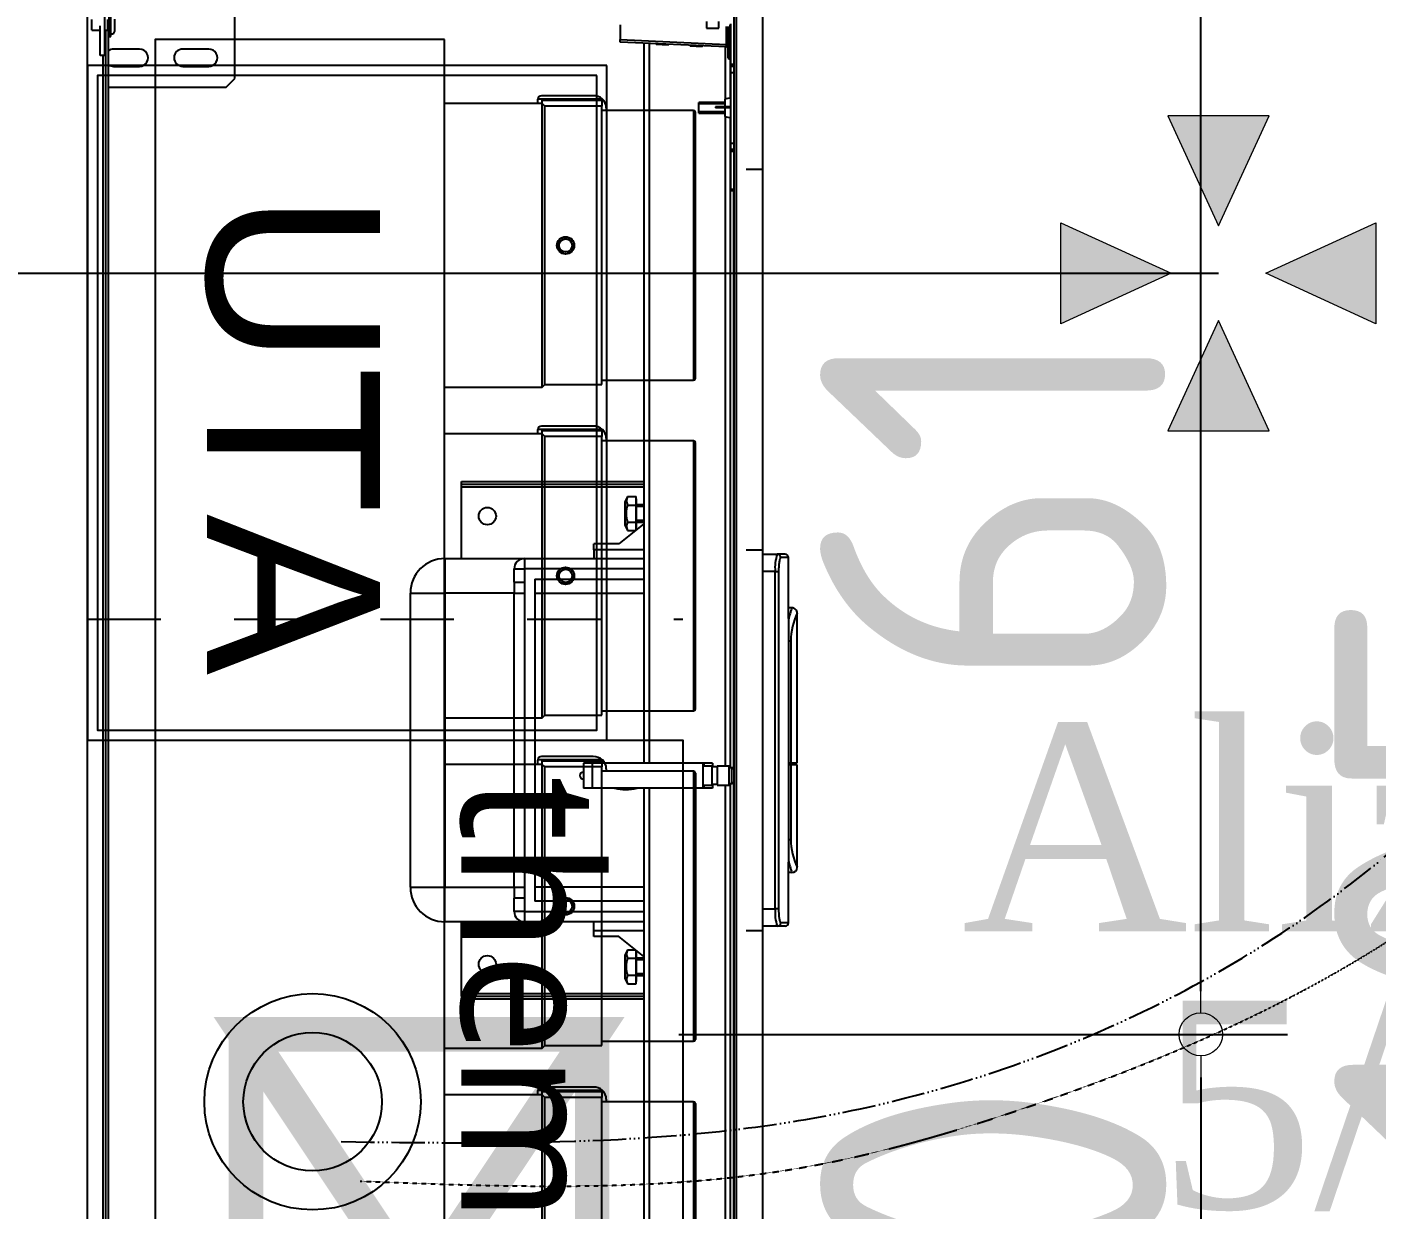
# Model space of a CAD drawing. Extents: x -2795338 to 3769695, y -3516596 to 3048438.
# Drawn here: x 501190 to 501970, y -342911 to -342228 of the extents above; entities that cross this region are included whole.
import ezdxf
from ezdxf import colors
from ezdxf.entities.mleader import LeaderData, LeaderLine
from ezdxf.math import Vec2, Vec3

# ---------------------------------------------------------------- set-up
doc = ezdxf.new("R2010")
doc.units = 0
for name, pattern in [('prlm_ef', [0.165, 0.1, -0.065]), ('prlm_gaz', [36, 24, -3, 0, -3, 0, -3, 0, -3]), ('prlm_vmc', [0.282222, 0.141111, -0.141111])]:
    doc.linetypes.add(name, pattern=pattern)
doc.layers.add('_GAZELEC-BOITE INCORPO', color=36, linetype='Continuous', lineweight=18)
doc.layers.add('_GAZELEC-RESERVATION', color=1, linetype='Continuous', lineweight=18)
for name, color, linetype in [('prlm-CHAUFF', 30, 'Continuous'), ('prlm-EAU-EF', 161, 'Continuous'), ('prlm-GAZ', 20, 'Continuous'), ('prlm-MOD', 64, 'Continuous'), ('prlm-VMC', 93, 'Continuous')]:
    doc.layers.add(name, color=color, linetype=linetype)
doc.layers.add('prlm-xpoly', color=7, linetype='Continuous', plot=False)
doc.styles.add('ISO', font='isocp2.shx')
doc.styles.add('prlm-chauff', font='trebucbi.ttf', dxfattribs={"height": 18})
doc.styles.add('prlm-vmc', font='pala.ttf', dxfattribs={"height": 14})
doc.styles.get("Standard").update_dxf_attribs({"font": 'arial.ttf'})
doc.dimstyles.new('200', dxfattribs={"dimtxt": 200, "dimasz": 25, "dimexe": 50, "dimexo": 50, "dimgap": 20, "dimtad": 1, "dimdec": 0, "dimlfac": 0.1, "dimdsep": 46, "dimtxsty": 'ISO', "dimblk1": 'DOTBLANK', "dimblk2": 'DOTBLANK', "dimsah": 1, "dimcen": 25, "dimclrd": 80, "dimclre": 80, "dimadec": 0, "dimazin": 0, "dimtfac": 1, "dimtdec": 0, "dimtmove": 0, "dimatfit": 3, "dimldrblk": 'DOTBLANK', "dimfxl": 50, "dimtolj": 1, "dimtzin": 0, "dimarcsym": 0})

# ---------------------------------------------------------------- blocks, each defined once
blk = doc.blocks.new('C 90.MTI900_Alu_390')
at = {"layer": 'prlm-MOD', "color": 1, "linetype": 'Continuous'}
for p, q in [((-4.225, 0), (4.225, 0)), ((3.96, -0.073), (3.96, -0.097)), ((4.13, -0.07), (3.963, -0.07)), ((4.105, -0.025), (4.165, -0.025)), ((4.105, -0.025), (4.105, -0.07)), ((-4.105, -0.105), (4.105, -0.105)), ((-4.1, -0.12), (4.1, -0.12)), ((-3.96, -0.09), (3.96, -0.09)), ((3.775, -0.12), (3.775, -0.8)), ((3.895, -0.15), (3.895, -0.3)), ((3.963, -0.1), (4.229, -0.1)), ((3.995, -0.3), (3.995, -0.15)), ((4.067, -0.12), (4.067, -0.125)), ((4.067, -0.125), (4.203, -0.125)), ((4.067, -0.125), (4.067, -0.135)), ((4.067, -0.135), (4.203, -0.135)), ((4.105, -0.115), (4.095, -0.125)), ((4.105, -0.1), (4.105, -0.115)), ((4.165, -0.115), (4.105, -0.115)), ((4.1025, -0.158), (4.1675, -0.158)), ((3.895, -0.55), (3.895, -0.7)), ((3.995, -0.7), (3.995, -0.55)), ((3.775, -0.8), (3.825, -0.85)), ((3.825, -0.85), (4.305, -0.85)), ((-0.85, -1.865), (0.85, -1.865)), ((-0.85, -1.865), (-0.85, -2.065)), ((0.85, -1.865), (0.85, -2.065)), ((-1.05, -2.525), (-1.05, -2.065)), ((-1.05, -2.065), (-0.85, -2.065)), ((0.85, -2.065), (-0.85, -2.065)), ((-0.85, -2.065), (-0.85, -2.465)), ((0.85, -2.465), (0.85, -2.065)), ((1.05, -2.065), (0.85, -2.065)), ((1.05, -2.065), (1.05, -2.525)), ((-1.495, -2.16), (-1.495, -3.215)), ((-1.48, -2.16), (-1.495, -2.16)), ((-1.48, -2.16), (-1.48, -3.215)), ((-1.48, -2.16), (-1.465, -2.16)), ((-1.465, -2.16), (-1.05, -2.16)), ((-1.465, -2.16), (-1.465, -3.215)), ((1.05, -2.16), (1.465, -2.16)), ((1.465, -2.16), (1.48, -2.16)), ((1.465, -2.16), (1.465, -3.215)), ((1.48, -2.16), (1.48, -3.215)), ((1.48, -2.16), (1.495, -2.16)), ((1.495, -2.16), (1.495, -3.215)), ((-0.99, -2.465), (-0.9124, -2.465)), ((-0.99, -2.525), (-0.99, -2.465)), ((-0.85, -2.465), (-0.9124, -2.465)), ((-0.9124, -2.525), (-0.9124, -2.465)), ((-0.85, -2.465), (0.85, -2.465)), ((-0.85, -2.465), (-0.85, -2.5242)), ((0.9124, -2.465), (0.85, -2.465)), ((0.85, -2.465), (0.85, -2.5242)), ((0.9124, -2.465), (0.99, -2.465)), ((0.9124, -2.465), (0.9124, -2.525)), ((0.99, -2.465), (0.99, -2.525)), ((-1.05, -3.215), (-1.05, -2.525)), ((-0.99, -2.525), (-1.05, -2.525)), ((-0.99, -2.525), (-0.99, -3.215)), ((-0.9124, -2.525), (-0.99, -2.525)), ((0.85, -2.5242), (-0.85, -2.5242)), ((0.99, -2.525), (0.9124, -2.525)), ((0.99, -3.215), (0.99, -2.525)), ((1.05, -2.525), (0.99, -2.525)), ((1.05, -2.525), (1.05, -3.215)), ((0.93, -2.585), (-0.93, -2.585)), ((-0.93, -3.215), (-0.93, -2.585)), ((-0.85, -3.215), (-0.85, -2.585)), ((0.85, -2.585), (0.85, -3.215)), ((0.93, -2.585), (0.93, -3.215)), ((-0.2775, -2.915), (-0.2775, -2.865)), ((-0.1325, -2.865), (-0.2775, -2.865)), ((-0.1325, -2.915), (-0.1325, -2.865)), ((-1.1342, -2.925), (-1.1, -2.925)), ((-1.1342, -3.0705), (-1.1342, -2.925)), ((-1.1, -2.925), (-1.1, -3.215)), ((-1.1, -2.925), (-1.05, -2.925)), ((-0.1325, -2.915), (-0.2775, -2.915)), ((-0.2775, -2.9175), (-0.2775, -2.915)), ((-0.2775, -2.9175), (-0.1325, -2.9175)), ((-0.2775, -3.5575), (-0.2775, -2.9175)), ((-0.1325, -2.9175), (-0.1325, -2.915)), ((-0.1325, -3.5575), (-0.1325, -2.9175)), ((1.1, -2.925), (1.05, -2.925)), ((1.1, -3.215), (1.1, -2.925)), ((1.1, -2.925), (1.1342, -2.925)), ((1.1342, -3.0705), (1.1342, -2.925)), ((-1.38, -3.106), (-1.4081, -3.1204)), ((-1.38, -3.106), (-1.24, -3.106)), ((-1.2504, -3.215), (-1.1342, -3.0705)), ((-1.2119, -3.1204), (-1.24, -3.106)), ((1.2504, -3.215), (1.1342, -3.0705)), ((1.24, -3.106), (1.2119, -3.1204)), ((1.24, -3.106), (1.38, -3.106)), ((1.4081, -3.1204), (1.38, -3.106)), ((4.0071, -3.6913), (4.035, -3.077)), ((4.05, -3.077), (4.0221, -3.692)), ((4.035, -3.077), (4.05, -3.077)), ((4.1351, -3.077), (4.05, -3.077)), ((-1.4081, -3.1204), (-1.4081, -3.17)), ((-1.4081, -3.17), (-1.3836, -3.17)), ((-1.395, -3.17), (-1.395, -3.172)), ((-1.395, -3.172), (-1.225, -3.172)), ((-1.3836, -3.17), (-1.3591, -3.17)), ((-1.36, -3.172), (-1.36, -3.215)), ((-1.3591, -3.1204), (-1.3591, -3.17)), ((-1.3591, -3.17), (-1.31, -3.17)), ((-1.3508, -3.215), (-1.3508, -3.172)), ((-1.31, -3.17), (-1.2609, -3.17)), ((-1.2692, -3.215), (-1.2692, -3.172)), ((-1.2609, -3.1204), (-1.2609, -3.17)), ((-1.2609, -3.17), (-1.2364, -3.17)), ((-1.26, -3.215), (-1.26, -3.172)), ((-1.2364, -3.17), (-1.2142, -3.17)), ((-1.225, -3.172), (-1.225, -3.17)), ((-1.2119, -3.1204), (-1.2119, -3.1671)), ((1.2119, -3.1204), (1.2119, -3.1671)), ((1.2142, -3.17), (1.2364, -3.17)), ((1.225, -3.17), (1.225, -3.172)), ((1.225, -3.172), (1.395, -3.172)), ((1.2364, -3.17), (1.2609, -3.17)), ((1.26, -3.172), (1.26, -3.215)), ((1.2609, -3.1204), (1.2609, -3.17)), ((1.2609, -3.17), (1.31, -3.17)), ((1.2692, -3.215), (1.2692, -3.172)), ((1.31, -3.17), (1.3591, -3.17)), ((1.3508, -3.215), (1.3508, -3.172)), ((1.3591, -3.1204), (1.3591, -3.17)), ((1.3591, -3.17), (1.3836, -3.17)), ((1.36, -3.215), (1.36, -3.172)), ((1.3836, -3.17), (1.4081, -3.17)), ((1.395, -3.172), (1.395, -3.17)), ((1.4081, -3.1204), (1.4081, -3.17)), ((-0.2775, -3.215), (-4.0287, -3.215)), ((-0.2775, -3.245), (-4.0274, -3.245)), ((4.0287, -3.215), (-0.1325, -3.215)), ((4.0274, -3.245), (-0.1325, -3.245)), ((4.0173, -3.3556), (4.0205, -3.2854)), ((4.0255, -3.2857), (4.0205, -3.2854)), ((4.0173, -3.3556), (4.0223, -3.3558)), ((4.0084, -3.5518), (4.0116, -3.4816)), ((4.0166, -3.4819), (4.0116, -3.4816)), ((-0.2775, -3.5575), (-0.1325, -3.5575)), ((-0.2775, -3.56), (-0.2775, -3.5575)), ((-0.2775, -3.61), (-0.2775, -3.56)), ((-0.26, -3.56), (-0.2775, -3.56)), ((-0.26, -3.5575), (-0.26, -3.6075)), ((-0.15, -3.6075), (-0.15, -3.5575)), ((-0.1325, -3.56), (-0.15, -3.56)), ((-0.1325, -3.56), (-0.1325, -3.5575)), ((-0.1325, -3.61), (-0.1325, -3.56)), ((3.625, -3.532), (3.685, -3.532)), ((3.625, -3.532), (3.625, -3.682)), ((3.6311, -3.682), (3.6311, -3.532)), ((3.6789, -3.682), (3.6789, -3.532)), ((3.685, -3.682), (3.685, -3.532)), ((4.0084, -3.5518), (4.0134, -3.552)), ((4.115, -3.577), (4.115, -3.647)), ((4.155, -3.577), (4.115, -3.577)), ((-0.255, -3.61), (-0.2775, -3.61)), ((-0.15, -3.6075), (-0.26, -3.6075)), ((-0.15, -3.6375), (-0.26, -3.6375)), ((-0.26, -3.6375), (-0.26, -3.7075)), ((-0.255, -3.6075), (-0.255, -3.6375)), ((-0.155, -3.6375), (-0.155, -3.6075)), ((-0.1325, -3.61), (-0.155, -3.61)), ((-0.15, -3.7075), (-0.15, -3.6375)), ((3.655, -3.6411), (3.655, -3.6275)), ((3.66, -3.6275), (3.655, -3.6275)), ((3.655, -3.717), (3.655, -3.6411)), ((3.66, -3.6411), (3.655, -3.6411)), ((3.66, -3.6411), (3.66, -3.6275)), ((3.66, -3.717), (3.66, -3.6411)), ((4.115, -3.647), (4.155, -3.647)), ((-4.375, -3.737), (4.375, -3.737)), ((-0.26, -3.685), (-3.6034, -3.685)), ((-3.5974, -3.715), (-0.25, -3.715)), ((-3.175, -3.735), (-0.2433, -3.735)), ((-0.26, -3.7075), (-0.15, -3.7075)), ((-0.25, -3.7075), (-0.25, -3.7225)), ((-0.25, -3.7225), (-0.16, -3.7225)), ((-0.1667, -3.735), (3.175, -3.735)), ((-0.16, -3.7225), (-0.16, -3.7075)), ((-0.16, -3.715), (3.5984, -3.715)), ((3.6044, -3.685), (-0.15, -3.685)), ((3.175, -3.717), (3.185, -3.717)), ((3.175, -3.737), (3.175, -3.717)), ((3.185, -3.717), (3.4033, -3.717)), ((3.185, -3.717), (3.185, -3.737)), ((3.4033, -3.737), (3.4033, -3.717)), ((3.4033, -3.717), (3.4168, -3.717)), ((3.4168, -3.717), (3.45, -3.717)), ((3.4168, -3.717), (3.4168, -3.737)), ((3.45, -3.717), (3.86, -3.717)), ((3.45, -3.717), (3.45, -3.737)), ((3.605, -3.682), (3.598, -3.717)), ((3.655, -3.682), (3.605, -3.682)), ((3.705, -3.682), (3.66, -3.682)), ((3.712, -3.717), (3.705, -3.682)), ((4.0074, -3.685), (3.7056, -3.685)), ((3.7116, -3.715), (3.935, -3.715)), ((3.86, -3.717), (3.8932, -3.717)), ((3.86, -3.717), (3.86, -3.737)), ((3.8932, -3.717), (3.9067, -3.717)), ((3.8932, -3.737), (3.8932, -3.717)), ((3.9067, -3.717), (4.14, -3.717)), ((3.9067, -3.717), (3.9067, -3.737)), ((3.935, -3.717), (3.935, -3.712)), ((3.965, -3.712), (3.935, -3.712)), ((3.945, -3.702), (3.965, -3.702)), ((3.965, -3.702), (4.105, -3.702)), ((3.965, -3.712), (3.965, -3.702)), ((3.965, -3.712), (3.965, -3.717)), ((4.105, -3.712), (3.965, -3.712)), ((4.007, -3.6925), (4.0071, -3.6913)), ((4.0071, -3.6913), (4.0221, -3.692)), ((4.0221, -3.692), (4.022, -3.6925)), ((4.0221, -3.692), (4.125, -3.692)), ((4.105, -3.702), (4.125, -3.702)), ((4.105, -3.712), (4.105, -3.702)), ((4.105, -3.717), (4.105, -3.712)), ((4.135, -3.712), (4.105, -3.712)), ((4.375, -3.747), (-4.375, -3.747)), ((-4.375, -3.902), (4.375, -3.902)), ((-1.075, -3.9853), (-1.075, -3.902)), ((-0.975, -3.902), (-0.975, -3.973)), ((-0.975, -3.973), (0.975, -3.973)), ((-0.975, -3.9928), (-0.975, -3.973)), ((0.975, -3.973), (0.975, -3.902)), ((0.975, -3.973), (0.975, -3.9928)), ((1.075, -3.902), (1.075, -3.9853)), ((-1.075, -4.03), (-1.075, -3.9853)), ((-1.055, -4.05), (-1.055, -4.0051)), ((-1.055, -4.05), (-0.706, -4.05)), ((0.975, -3.9928), (-0.975, -3.9928)), ((-0.765, -4.07), (-0.765, -4.05)), ((0.576, -4.0497), (-0.576, -4.0497)), ((-0.574, -4.0497), (-0.574, -4.0634)), ((-0.1416, -4.0634), (-0.1416, -4.0497)), ((-0.1307, -4.0497), (-0.1307, -4.0634)), ((0.574, -4.0497), (0.574, -4.0634)), ((0.7037, -4.05), (1.055, -4.05)), ((0.765, -4.07), (0.765, -4.05)), ((1.055, -4.05), (1.055, -4.0051)), ((1.075, -4.03), (1.075, -3.9853)), ((-0.735, -4.1), (-0.735, -4.1)), ((-0.735, -4.1), (-0.1416, -4.1)), ((-0.1416, -4.0634), (-0.574, -4.0634)), ((-0.1416, -4.1), (-0.1416, -4.0634)), ((0.574, -4.0634), (-0.1307, -4.0634)), ((-0.1307, -4.0634), (-0.1307, -4.1)), ((-0.1307, -4.1), (0.735, -4.1)), ((0.735, -4.1), (0.735, -4.1))]:
    blk.add_line(p, q, dxfattribs=at)
at = {"layer": 'prlm-MOD', "color": 1, "ltscale": 50}
for points in [[(-1.1, -3.8058), (-1.1, -3.902)], [(1.1, -3.8058), (1.1, -3.902)], [(3.3, -3.8058), (3.3, -3.902)]]:
    blk.add_lwpolyline(points, dxfattribs=at)
at = {"layer": 'prlm-MOD', "color": 1, "linetype": 'Continuous'}
for centre in [(-1.295, -2.31), (1.295, -2.31)]:
    blk.add_circle(centre, 0.05, dxfattribs=at)
for centre, radius, start, end in [((3.963, -0.073), 0.003, 90, 180), ((3.945, -0.15), 0.05, 143.1301, 180), ((3.963, -0.097), 0.003, 180, 270), ((3.945, -0.15), 0.05, 0, 36.8699), ((4.1025, -0.138), 0.02, 171.37307, 270), ((4.1025, -0.133), 0.02, 185.73917, 187.18076), ((3.945, -0.3), 0.05, 180, 0), ((3.945, -0.55), 0.05, 0, 180), ((3.945, -0.7), 0.05, 180, 0), ((-0.85, -2.065), 0.2, 90, 180), ((0.85, -2.065), 0.2, 0, 90), ((-0.99, -2.525), 0.06, 90, 180), ((0.99, -2.525), 0.06, 0, 90), ((-0.205, -2.865), 0.02, 0, 180), ((-1.3836, -3.1624), 0.0487, 59.74223, 120.25777), ((-1.2364, -3.1624), 0.0487, 59.74223, 120.25777), ((0, -3.11), 0.285, 166.82645, 193.17355), ((1.2364, -3.1624), 0.0487, 59.74223, 120.25777), ((1.3836, -3.1624), 0.0487, 59.74223, 120.25777), ((-0.235, -3.7225), 0.015, 180, 255.16489), ((-0.175, -3.7225), 0.015, 284.83511, 0), ((3.945, -3.712), 0.01, 90, 180), ((3.997, -3.692), 0.01, 270, 357.39744), ((-0.9965, -4.212), 0.2399, 84.86995, 109.10907), ((0.9987, -4.1937), 0.2219, 69.89148, 96.1295), ((-1.055, -4.03), 0.02, 180, 270), ((-0.5689, -4.6164), 0.5805, 102.58374, 109.74123), ((0.5693, -4.6145), 0.5786, 70.22595, 77.40425), ((1.055, -4.03), 0.02, 270, 0), ((-0.735, -4.07), 0.03, 180, 270), ((-0.5689, -4.4578), 0.3944, 90.7355, 114.8981), ((0.5685, -4.4598), 0.3964, 65.16337, 89.20304), ((0.735, -4.07), 0.03, 270, 0)]:
    blk.add_arc(centre, radius, start, end, dxfattribs=at)
for centre, major_axis, ratio, start_param, end_param in [((3.997, -3.692), (-0.025, 0), 0.4, 1.570796, 3.096169), ((4.022, -3.6931), (-0.015, 0.0007), 0.045361, -1.568734, 0), ((-1.055, -3.9853), (0.02, 0), 0.989815, 3.141593, 4.712389), ((1.055, -3.9853), (-0.02, 0), 0.989815, 1.570796, 3.141593)]:
    blk.add_ellipse(centre, major_axis=major_axis, ratio=ratio, start_param=start_param, end_param=end_param, dxfattribs=at)
for points, knots in [([(-0.85, -2.5242), (-0.8604, -2.5242), (-0.8708, -2.5243), (-0.8916, -2.5247), (-0.902, -2.525), (-0.9124, -2.525)], [0, 0, 0, 0, 0.5, 0.5, 1, 1, 1, 1]), ([(0.9124, -2.525), (0.902, -2.525), (0.8916, -2.5247), (0.8708, -2.5243), (0.8604, -2.5242), (0.85, -2.5242)], [0, 0, 0, 0, 0.5, 0.5, 1, 1, 1, 1]), ([(-1.3591, -3.1204), (-1.3511, -3.1183), (-1.343, -3.1166), (-1.3306, -3.1149), (-1.3265, -3.1144), (-1.3182, -3.1138), (-1.3141, -3.1137), (-1.3017, -3.1137), (-1.2935, -3.1143), (-1.2772, -3.1166), (-1.269, -3.1183), (-1.2609, -3.1204)], [0, 0, 0, 0, 0.25, 0.25, 0.375, 0.375, 0.5, 0.5, 0.75, 0.75, 1, 1, 1, 1]), ([(1.2609, -3.1204), (1.269, -3.1183), (1.2772, -3.1166), (1.2935, -3.1143), (1.3017, -3.1137), (1.3141, -3.1137), (1.3182, -3.1138), (1.3265, -3.1144), (1.3306, -3.1149), (1.343, -3.1166), (1.3511, -3.1183), (1.3591, -3.1204)], [0, 0, 0, 0, 0.25, 0.25, 0.5, 0.5, 0.625, 0.625, 0.75, 0.75, 1, 1, 1, 1]), ([(-0.975, -3.9928), (-0.9803, -3.9928), (-0.9856, -3.9929), (-0.996, -3.9932), (-1.0011, -3.9934), (-1.0083, -3.9939), (-1.0107, -3.9941), (-1.0153, -3.9945), (-1.0176, -3.9947), (-1.0241, -3.9955), (-1.0281, -3.996), (-1.0355, -3.9972), (-1.0388, -3.9978), (-1.0446, -3.9991), (-1.047, -3.9998), (-1.05, -4.0009), (-1.0509, -4.0013), (-1.0524, -4.0021), (-1.053, -4.0024), (-1.0545, -4.0036), (-1.055, -4.0043), (-1.055, -4.0051)], [0, 0, 0, 0, 0.125, 0.125, 0.25, 0.25, 0.3125, 0.3125, 0.375, 0.375, 0.5, 0.5, 0.625, 0.625, 0.75, 0.75, 0.8125, 0.8125, 0.875, 0.875, 1, 1, 1, 1]), ([(-0.576, -4.0497), (-0.5891, -4.0497), (-0.6021, -4.0497), (-0.6211, -4.0498), (-0.6274, -4.0498), (-0.6399, -4.0498), (-0.6461, -4.0498), (-0.6642, -4.0499), (-0.6756, -4.0499), (-0.6918, -4.05), (-0.6971, -4.05), (-0.7038, -4.05), (-0.7053, -4.05), (-0.7068, -4.05)], [0, 0, 0, 0, 0.125, 0.125, 0.1875, 0.1875, 0.25, 0.25, 0.375, 0.375, 0.4375, 0.4375, 0.4568651, 0.4568651, 0.4568651, 0.4568651]), ([(0.7055, -4.05), (0.6995, -4.05), (0.6933, -4.05), (0.6813, -4.05), (0.6756, -4.0499), (0.6642, -4.0499), (0.6524, -4.0499), (0.6402, -4.0498), (0.6278, -4.0498), (0.6214, -4.0498), (0.6021, -4.0497), (0.5891, -4.0497), (0.576, -4.0497)], [0.5494968, 0.5494968, 0.5494968, 0.5494968, 0.625, 0.625, 0.6875, 0.6875, 0.75, 0.8125, 0.8125, 0.875, 0.875, 1, 1, 1, 1]), ([(1.055, -4.0051), (1.055, -4.0043), (1.0545, -4.0036), (1.053, -4.0024), (1.0523, -4.002), (1.0508, -4.0013), (1.0491, -4.0006), (1.0469, -3.9998), (1.0444, -3.9991), (1.0431, -3.9988), (1.0387, -3.9978), (1.0354, -3.9971), (1.0299, -3.9963), (1.028, -3.996), (1.0239, -3.9955), (1.0218, -3.9952), (1.0153, -3.9945), (1.0107, -3.9941), (1.0034, -3.9936), (1.0009, -3.9935), (0.9958, -3.9932), (0.9933, -3.9931), (0.9856, -3.9929), (0.9803, -3.9928), (0.975, -3.9928)], [0, 0, 0, 0, 0.125, 0.125, 0.1875, 0.1875, 0.25, 0.3125, 0.3125, 0.375, 0.375, 0.5, 0.5, 0.5625, 0.5625, 0.625, 0.625, 0.75, 0.75, 0.8125, 0.8125, 0.875, 0.875, 1, 1, 1, 1])]:
    blk.add_open_spline(points, degree=3, knots=knots, dxfattribs=at)
blk = doc.blocks.new('xi.thema+')
at = {"layer": 'prlm-CHAUFF', "color": 7, "linetype": 'prlm_vmc', "ltscale": 30}
for points in [[(-27.9, 0), (-27.9, 34.4)], [(27.9, 0), (27.9, 34.4)]]:
    blk.add_lwpolyline(points, dxfattribs=at)
at = {"layer": 'prlm-CHAUFF', "color": 0}
blk.add_lwpolyline([(-20.9, 0), (-20.9, 34.4), (20.9, 34.4), (20.9, 0)], close=True, dxfattribs=at)
for radius in [6.25, 4]:
    blk.add_circle((0, 13), radius, dxfattribs=at)
at = {"layer": 'prlm-CHAUFF', "color": 0, "insert": (0, 25.539), "char_height": 8, "width": 7.19706, "attachment_point": 5, "style": 'prlm-chauff'}
blk.add_mtext('thema+', dxfattribs=at)
blk = doc.blocks.new('xi.bep')
at = {"layer": 'prlm-VMC', "linetype": 'ByBlock', "lineweight": 5}
h = blk.add_hatch(color=0, dxfattribs=at)
h.paths.add_polyline_path([(0, 2.736), (2.921, 9.103), (-2.921, 9.103)])
h.paths.add_polyline_path([(9.103, -2.921), (9.103, 2.921), (2.736, 0)])
h.paths.add_polyline_path([(2.921, -9.103), (0, -2.736), (-2.921, -9.103)])
h.paths.add_polyline_path([(-9.103, -2.921), (-2.736, 0), (-9.103, 2.921)])
at = {"layer": 'prlm-VMC', "color": 0, "linetype": 'ByBlock', "lineweight": 5, "flags": 128}
for points in [[(2.921, 9.103), (-2.921, 9.103), (0, 2.736)], [(-9.103, -2.921), (-9.103, 2.921), (-2.736, 0)], [(9.103, 2.921), (9.103, -2.921), (2.736, 0)], [(-2.921, -9.103), (2.921, -9.103), (0, -2.736)]]:
    blk.add_lwpolyline(points, close=True, dxfattribs=at)
blk = doc.blocks.new('xi.uta-yzen-g')
at = {"layer": 'prlm-CHAUFF', "ltscale": 50}
for p, q in [((-20.9, 35.12), (-36.3, 35.12)), ((-1.8, 35.12), (-17.2, 35.12)), ((1.9, 35.12), (17.3, 35.12)), ((21, 35.12), (36.4, 35.12)), ((-36.4, 35.02), (-20.8, 35.02)), ((-36.4, 35.02), (-36.4, 29.72)), ((-20.8, 29.72), (-20.8, 35.02)), ((-17.3, 35.02), (-1.7, 35.02)), ((-17.3, 35.02), (-17.3, 29.72)), ((-1.7, 29.72), (-1.7, 35.02)), ((1.8, 35.02), (17.4, 35.02)), ((1.8, 35.02), (1.8, 29.72)), ((17.4, 29.72), (17.4, 35.02)), ((20.9, 35.02), (36.5, 35.02)), ((20.9, 35.02), (20.9, 29.72)), ((-37.056, 29.72), (-36.65, 29.72)), ((-37.056, 29.72), (-37.056, 26.02)), ((-37, 29.72), (-37, 26.27)), ((-36.98, 29.72), (-36.98, 26.27)), ((-20.55, 29.72), (-36.65, 29.72)), ((-36.65, 29.72), (-36.65, 26.42)), ((-36.55, 29.97), (-36.4, 29.97)), ((-20.55, 26.42), (-20.55, 29.72)), ((-17.956, 29.72), (-17.55, 29.72)), ((-17.956, 29.72), (-17.956, 26.02)), ((-17.9, 29.72), (-17.9, 26.27)), ((-17.88, 29.72), (-17.88, 26.27)), ((-1.45, 29.72), (-17.55, 29.72)), ((-17.55, 29.72), (-17.55, 26.42)), ((-17.45, 29.97), (-17.3, 29.97)), ((-1.45, 26.42), (-1.45, 29.72)), ((1.144, 29.72), (1.55, 29.72)), ((1.144, 29.72), (1.144, 26.02)), ((1.2, 29.72), (1.2, 26.27)), ((1.22, 29.72), (1.22, 26.27)), ((17.65, 29.72), (1.55, 29.72)), ((1.55, 29.72), (1.55, 26.42)), ((1.65, 29.97), (1.8, 29.97)), ((17.65, 26.42), (17.65, 29.72)), ((20.244, 29.72), (20.65, 29.72)), ((20.244, 29.72), (20.244, 26.02)), ((20.3, 29.72), (20.3, 26.27)), ((20.32, 29.72), (20.32, 26.27)), ((36.75, 29.72), (20.65, 29.72)), ((20.65, 29.72), (20.65, 26.42)), ((20.75, 29.97), (20.9, 29.97)), ((-37.25, 29.216), (-37.25, 26.22)), ((-18.15, 29.216), (-18.15, 26.22)), ((0.95, 29.216), (0.95, 26.22)), ((20.05, 29.216), (20.05, 26.22)), ((-37, 28.42), (-36.98, 28.42)), ((-17.9, 28.42), (-17.88, 28.42)), ((1.2, 28.42), (1.22, 28.42)), ((20.3, 28.42), (20.32, 28.42)), ((-36.98, 28.07), (-37, 28.07)), ((-37, 27.693), (-36.98, 27.693)), ((-36.98, 27.343), (-37, 27.343)), ((-17.88, 28.07), (-17.9, 28.07)), ((-17.9, 27.693), (-17.88, 27.693)), ((-17.88, 27.343), (-17.9, 27.343)), ((1.22, 28.07), (1.2, 28.07)), ((1.2, 27.693), (1.22, 27.693)), ((1.22, 27.343), (1.2, 27.343)), ((20.32, 28.07), (20.3, 28.07)), ((20.3, 27.693), (20.32, 27.693)), ((20.32, 27.343), (20.3, 27.343)), ((-37, 27.293), (-36.98, 27.293)), ((-36.98, 27.193), (-37, 27.193)), ((-17.9, 27.293), (-17.88, 27.293)), ((-17.88, 27.193), (-17.9, 27.193)), ((1.2, 27.293), (1.22, 27.293)), ((1.22, 27.193), (1.2, 27.193)), ((20.3, 27.293), (20.32, 27.293)), ((20.32, 27.193), (20.3, 27.193)), ((-36.8, 26.02), (-37.05, 26.02)), ((-36.98, 26.27), (-37, 26.27)), ((-36.8, 26.27), (-36.98, 26.27)), ((-36.65, 26.42), (-36.8, 26.27)), ((-20.4, 26.27), (-36.8, 26.27)), ((-36.8, 26.27), (-36.8, 20.62)), ((-20.55, 26.42), (-36.65, 26.42)), ((-20.4, 26.27), (-20.55, 26.42)), ((-20.4, 20.62), (-20.4, 26.27)), ((-17.7, 26.02), (-17.95, 26.02)), ((-17.88, 26.27), (-17.9, 26.27)), ((-17.7, 26.27), (-17.88, 26.27)), ((-17.55, 26.42), (-17.7, 26.27)), ((-1.3, 26.27), (-17.7, 26.27)), ((-17.7, 26.27), (-17.7, 20.62)), ((-1.45, 26.42), (-17.55, 26.42)), ((-1.3, 26.27), (-1.45, 26.42)), ((-1.3, 20.62), (-1.3, 26.27)), ((1.4, 26.02), (1.15, 26.02)), ((1.22, 26.27), (1.2, 26.27)), ((1.4, 26.27), (1.22, 26.27)), ((1.55, 26.42), (1.4, 26.27)), ((17.8, 26.27), (1.4, 26.27)), ((1.4, 26.27), (1.4, 20.62)), ((17.65, 26.42), (1.55, 26.42)), ((17.8, 26.27), (17.65, 26.42)), ((17.8, 20.62), (17.8, 26.27)), ((20.5, 26.02), (20.25, 26.02)), ((20.32, 26.27), (20.3, 26.27)), ((20.5, 26.27), (20.32, 26.27)), ((20.65, 26.42), (20.5, 26.27)), ((36.9, 26.27), (20.5, 26.27)), ((20.5, 26.27), (20.5, 20.62)), ((36.75, 26.42), (20.65, 26.42))]:
    blk.add_line(p, q, dxfattribs=at)
for points in [[(-39, 30), (-39, 0), (0, 0), (0, 30)], [(-38.429, 29.429), (-38.429, 0.571), (-0.571, 0.571), (-0.571, 29.429)], [(-40.5, 20.62), (-40.5, 3.9), (40.5, 3.9), (40.5, 20.62)]]:
    blk.add_lwpolyline(points, close=True, dxfattribs=at)
for centre, radius in [((-28.6, 27.62), 0.5), ((-28.6, 27.62), 0.48), ((-9.5, 27.62), 0.5), ((-9.5, 27.62), 0.48), ((9.6, 27.62), 0.5), ((9.6, 27.62), 0.48), ((-28.6, 27.62), 0.38), ((-9.5, 27.62), 0.38), ((9.6, 27.62), 0.38)]:
    blk.add_circle(centre, radius, dxfattribs=at)
for centre, radius, start, end in [((-36.3, 35.02), 0.1, 90, 180), ((-20.9, 35.02), 0.1, 0, 90), ((-17.2, 35.02), 0.1, 90, 180), ((-1.8, 35.02), 0.1, 0, 90), ((1.9, 35.02), 0.1, 90, 180), ((17.3, 35.02), 0.1, 0, 90), ((21, 35.02), 0.1, 90, 180), ((-36.475, 29.24), 0.776, 138.52479, 181.76751), ((-36.55, 29.27), 0.7, 90, 136.27309), ((-17.375, 29.24), 0.776, 138.52479, 181.76751), ((-17.45, 29.27), 0.7, 90, 136.27309), ((1.725, 29.24), 0.776, 138.52479, 181.76751), ((1.65, 29.27), 0.7, 90, 136.27309), ((20.825, 29.24), 0.776, 138.52479, 181.76751), ((20.75, 29.27), 0.7, 90, 136.27309), ((-37.05, 26.22), 0.2, 180, 268.32391), ((-37.05, 26.22), 0.2, 268.32391, 270), ((-17.95, 26.22), 0.2, 180, 268.32391), ((-17.95, 26.22), 0.2, 268.32391, 270), ((1.15, 26.22), 0.2, 180, 268.32391), ((1.15, 26.22), 0.2, 268.32391, 270), ((20.25, 26.22), 0.2, 180, 268.32391), ((20.25, 26.22), 0.2, 268.32391, 270)]:
    blk.add_arc(centre, radius, start, end, dxfattribs=at)
for centre, major_axis, ratio, start_param, end_param in [((-36.55, 28.959), (-0.45, 0), 0.974723, 5.983927, 6.283185), ((-17.45, 28.959), (-0.45, 0), 0.974723, 5.983927, 6.283185), ((1.65, 28.959), (-0.45, 0), 0.974723, 5.983927, 6.283185), ((20.75, 28.959), (-0.45, 0), 0.974723, 5.983927, 6.283185), ((-36.55, 28.603), (-0.45, 0), 0.974723, 5.983927, 6.283185), ((-35.75, 28.603), (-1.25, 0), 0.146694, 0, 0.179125), ((-17.45, 28.603), (-0.45, 0), 0.974723, 5.983927, 6.283185), ((-16.65, 28.603), (-1.25, 0), 0.146694, 0, 0.179125), ((1.65, 28.603), (-0.45, 0), 0.974723, 5.983927, 6.283185), ((2.45, 28.603), (-1.25, 0), 0.146694, 0, 0.179125), ((20.75, 28.603), (-0.45, 0), 0.974723, 5.983927, 6.283185), ((21.55, 28.603), (-1.25, 0), 0.146694, 0, 0.179125)]:
    blk.add_ellipse(centre, major_axis=major_axis, ratio=ratio, start_param=start_param, end_param=end_param, dxfattribs=at)
for points in [[(-36.982, 29.391), (-36.986, 29.379), (-36.989, 29.366), (-36.997, 29.324), (-37, 29.294), (-37, 29.265)], [(-17.882, 29.391), (-17.886, 29.379), (-17.889, 29.366), (-17.897, 29.324), (-17.9, 29.294), (-17.9, 29.265)], [(1.218, 29.391), (1.214, 29.379), (1.211, 29.366), (1.203, 29.324), (1.2, 29.294), (1.2, 29.265)], [(20.318, 29.391), (20.314, 29.379), (20.311, 29.366), (20.303, 29.324), (20.3, 29.294), (20.3, 29.265)]]:
    blk.add_open_spline(points, degree=3, knots=[0.8185803, 0.8185803, 0.8185803, 0.8185803, 0.875, 0.875, 1, 1, 1, 1], dxfattribs=at)
at = {"layer": 'prlm-CHAUFF', "ltscale": 50, "insert": (-31.697, 16.894), "char_height": 10, "width": 139.79252, "attachment_point": 1}
blk.add_mtext('UTA', dxfattribs=at)
blk = doc.blocks.new('_DOTBLANK')
at = {"color": 0, "linetype": 'ByBlock'}
blk.add_line((-0.5, 0), (-1, 0), dxfattribs=at)
blk.add_circle((0, 0), 0.5, dxfattribs=at)
blk = doc.blocks.new('*D258')
at = {"layer": '_GAZELEC-BOITE INCORPO', "color": 80, "lineweight": -2, "transparency": 16777216}
for p, q in [((501705.41, -342197.21), (502349.27, -342197.21)), ((502299.27, -344815), (502299.27, -342222.21)), ((501705.41, -344840), (502349.27, -344840))]:
    blk.add_line(p, q, dxfattribs=at)
at = {"layer": '_GAZELEC-BOITE INCORPO', "color": 80, "lineweight": -2, "transparency": 16777216, "xscale": 25, "yscale": 25, "zscale": 25}
for p, rotation in [((502299.27, -342197.21), 90), ((502299.27, -344840), 270)]:
    blk.add_blockref('_DOTBLANK', p, dxfattribs=dict(at, rotation=rotation))
at = {"layer": '_GAZELEC-BOITE INCORPO', "color": 0, "transparency": 16777216, "insert": (502179.25, -343518.6), "char_height": 200, "attachment_point": 5, "rotation": 90, "style": 'ISO'}
blk.add_mtext('\\A1;264', dxfattribs=at)
blk = doc.blocks.new('*D259')
at = {"layer": '_GAZELEC-BOITE INCORPO', "color": 80, "lineweight": -2, "transparency": 16777216}
for p, q in [((501566.05, -342197.22), (501917.8, -342197.22)), ((501867.8, -342785.22), (501867.8, -342222.22)), ((501566.09, -342810.22), (501917.8, -342810.22))]:
    blk.add_line(p, q, dxfattribs=at)
at = {"layer": '_GAZELEC-BOITE INCORPO', "color": 80, "lineweight": -2, "transparency": 16777216, "xscale": 25, "yscale": 25, "zscale": 25}
for p, rotation in [((501867.8, -342197.22), 90), ((501867.8, -342810.22), 270)]:
    blk.add_blockref('_DOTBLANK', p, dxfattribs=dict(at, rotation=rotation))
at = {"layer": '_GAZELEC-BOITE INCORPO', "color": 0, "transparency": 16777216, "insert": (501747.8, -342503.72), "char_height": 200, "attachment_point": 5, "rotation": 90, "style": 'ISO'}
blk.add_mtext('\\A1;61', dxfattribs=at)
blk = doc.blocks.new('*D260')
at = {"layer": '_GAZELEC-BOITE INCORPO', "color": 80, "lineweight": -2, "transparency": 16777216}
for p, q in [((501566.09, -342810.22), (501917.8, -342810.22)), ((501867.8, -342835.22), (501867.8, -343085.22)), ((501566.11, -343110.22), (501917.8, -343110.22))]:
    blk.add_line(p, q, dxfattribs=at)
at = {"layer": '_GAZELEC-BOITE INCORPO', "color": 80, "lineweight": -2, "transparency": 16777216, "xscale": 25, "yscale": 25, "zscale": 25}
for p, rotation in [((501867.8, -342810.22), 90), ((501867.8, -343110.22), 270)]:
    blk.add_blockref('_DOTBLANK', p, dxfattribs=dict(at, rotation=rotation))
at = {"layer": '_GAZELEC-BOITE INCORPO', "color": 0, "transparency": 16777216, "insert": (501747.8, -342960.22), "char_height": 200, "attachment_point": 5, "rotation": 90, "style": 'ISO'}
blk.add_mtext('\\A1;30', dxfattribs=at)
blk = doc.blocks.new('*D263')
at = {"layer": '_GAZELEC-BOITE INCORPO', "color": 80, "lineweight": -2, "transparency": 16777216}
for p, q in [((500910, -342193.32), (502214.9, -342193.32)), ((502164.9, -343221.99), (502164.9, -342218.32)), ((500910.38, -343246.99), (502214.9, -343246.99))]:
    blk.add_line(p, q, dxfattribs=at)
at = {"layer": '_GAZELEC-BOITE INCORPO', "color": 80, "lineweight": -2, "transparency": 16777216, "xscale": 25, "yscale": 25, "zscale": 25}
for p, rotation in [((502164.9, -342193.32), 90), ((502164.9, -343246.99), 270)]:
    blk.add_blockref('_DOTBLANK', p, dxfattribs=dict(at, rotation=rotation))
at = {"layer": '_GAZELEC-BOITE INCORPO', "color": 0, "transparency": 16777216, "insert": (502044.9, -342720.15), "char_height": 200, "attachment_point": 5, "rotation": 90, "style": 'ISO'}
blk.add_mtext('\\A1;105', dxfattribs=at)

msp = doc.modelspace()

# ---------------------------------------------------------------- linework, layer by layer
msp.add_circle((487178.691, -234079.124), 3282516.798)
at = {"layer": '_GAZELEC-BOITE INCORPO', "const_width": 20}
msp.add_lwpolyline([(501316.09, -343010.215), (501316.09, -343110.215), (501516.09, -343110.215), (501516.09, -342810.222), (501316.087, -342810.222), (501316.097, -343110.215), (501516.09, -342810.222), (501316.087, -342810.222), (501516.084, -343110.215)], dxfattribs=at)
at = {"layer": 'prlm-VMC'}
msp.add_lwpolyline([(500974.855, -342370.275), (501877.973, -342370.275)], dxfattribs=at)
at = {"layer": 'prlm-xpoly', "lineweight": 0}
msp.add_lwpolyline([(503191.783, -343092.14), (503191.822, -342192.394), (501614.532, -342192.556), (501614.532, -343092.394)], close=True, dxfattribs=at)

# ---------------------------------------------------------------- block references
at = {"layer": 'prlm-CHAUFF', "xscale": 10, "yscale": 10, "zscale": 10}
for name, p, rotation in [('xi.uta-yzen-g', (501224.531, -342640.177), 269.9999933325066), ('xi.thema+', (501224.531, -342849.177), 270.000189957339)]:
    msp.add_blockref(name, p, dxfattribs=dict(at, rotation=rotation))
at = {"layer": 'prlm-MOD', "xscale": 99.99999999999972, "yscale": 99.99999999999972, "zscale": 99.99999999999972, "rotation": 89.99988466024476}
msp.add_blockref('C 90.MTI900_Alu_390', (501224.531, -342640.177), dxfattribs=at)
at = {"layer": 'prlm-VMC', "xscale": 10, "yscale": 10, "zscale": 10}
msp.add_blockref('xi.bep', (501877.973, -342370.275), dxfattribs=at)

# ---------------------------------------------------------------- leaders
at = {"layer": '_GAZELEC-RESERVATION', "color": 6}
ml = msp.add_multileader_mtext('Standard', dxfattribs=at)
ml.set_content('résa n°97\\P150X150 en dalle haute', color=6)
ml.set_leader_properties()
ml.build(insert=Vec2(0, 0))
ml.multileader.update_dxf_attribs({"has_text_frame": 1, "arrow_head_size": 80, "scale": 20})
ctx = ml.context
ctx.base_point, ctx.scale, ctx.char_height, ctx.arrow_head_size, ctx.landing_gap_size, ctx.plane_origin = Vec3(491108.353, -341721.115), 20, 80, 80, 40, Vec3(484494.886, -340810.355)
notes = []
notes.append((ctx, [(1, (1, 1, 0), (491018.508, -341721.115), (1, 0), 89.845, [(0, [(490672.882, -342286.443)], 0, [])])]))
ctx.mtext.insert, ctx.mtext.width, ctx.mtext.flow_direction = Vec3(491148.353, -341680.433), 1568.85041, 5
for ctx, leaders in notes:
    for number, flags, end, landing, length, lines in leaders:
        leader = LeaderData()
        leader.index, (leader.has_last_leader_line, leader.has_dogleg_vector, leader.attachment_direction) = number, flags
        leader.last_leader_point, leader.dogleg_vector, leader.dogleg_length = Vec3(end), Vec3(landing), length
        for number, points, colour, breaks in lines:
            line = LeaderLine()
            line.index, line.vertices, line.color, line.breaks = number, Vec3.list(points), colors.encode_raw_color(colour), breaks
            leader.lines.append(line)
        ctx.leaders.append(leader)

# ---------------------------------------------------------------- next in the draw order: texts
at = {"layer": 'prlm-VMC', "ltscale": 25, "insert": (502003.885, -342771.542), "char_height": 120, "width": 586.14744, "attachment_point": 5, "line_spacing_factor": 0.8, "style": 'prlm-vmc', "bg_fill": 2}
msp.add_mtext('Alizé T 5/30', dxfattribs=at)

# ---------------------------------------------------------------- next in the draw order: linework, layer by layer
at = {"layer": 'prlm-EAU-EF', "linetype": 'prlm_ef'}
msp.add_spline([(501382.103, -342895.069), (501637.573, -342887.187), (501766.646, -342852.582), (502051.759, -342698.928), (502242.487, -342378.93), (502263.999, -341965.115), (501868.649, -341423.503), (501167.187, -341353.38), (500825.875, -341450.658), (500426.613, -341551.877), (499880.883, -341636.658), (499102.431, -341670.398), (498876.81, -341670.398), (495882.605, -341670.398), (493019.119, -341670.398), (486355.597, -341670.398), (486165.59, -341670.398), (485457.85, -341442.007), (485215.035, -341199.192), (485116.846, -340836.568), (485175.001, -340480.188)], degree=3, dxfattribs=at)
at = {"layer": 'prlm-GAZ', "linetype": 'prlm_gaz', "ltscale": 0.8}
msp.add_spline([(501371.09, -342872.24), (501639.529, -342859.359), (501954.183, -342723.439), (502172.804, -342441.074), (502230.65, -342241.905), (502216.652, -341969.873), (502093.343, -341700.533), (501737.517, -341415.621), (501248.09, -341374.624), (501014.955, -341428.742), (500542.923, -341561.441), (500041.761, -341657.037), (499556.966, -341699.764), (499137.633, -341705.868), (494356.27, -341705.868), (489317.277, -341705.868), (486703.085, -341705.868), (485927.515, -341705.868), (485626.242, -341645.742), (485313.235, -341634.88), (484981.7, -341634.88), (484440.602, -341634.88), (484171.649, -341589.173), (483954.777, -341464.548), (483819.117, -341306.904), (483708.468, -341030.643), (483684.28, -340477.448)], degree=3, dxfattribs=at)

# ---------------------------------------------------------------- next in the draw order: dimensions: what is measured, and where the dimension line sits
at = {"layer": '_GAZELEC-BOITE INCORPO'}
for base, p1, p2, picture, middle in [((502164.904, -342193.32), (500860.375, -343246.988), (500860.001, -342193.32), '*D263', (502044.904, -342720.154)), ((501867.797, -342197.219), (501516.09, -342810.222), (501516.052, -342197.219), '*D259', (501747.797, -342503.72)), ((502299.267, -342197.211), (501655.405, -344839.998), (501655.405, -342197.211), '*D258', (502179.248, -343518.604)), ((501867.797, -343110.219), (501516.09, -342810.222), (501516.109, -343110.219), '*D260', (501747.797, -342960.22))]:
    dim = msp.add_linear_dim(base=base, p1=p1, p2=p2, angle=90, dimstyle='200', dxfattribs=at)
    dim.commit()
    dim.dimension.update_dxf_attribs({"geometry": picture, "text_midpoint": middle})

# ---------------------------------------------------------------- next in the draw order: leaders
at = {"layer": '_GAZELEC-RESERVATION', "color": 6}
ml = msp.add_multileader_mtext('Standard', dxfattribs=at)
ml.set_content('résa n°98\\P150X150 en dalle haute', color=6)
ml.set_leader_properties()
ml.build(insert=Vec2(0, 0))
ml.multileader.update_dxf_attribs({"has_text_frame": 1, "arrow_head_size": 80, "scale": 20})
ctx = ml.context
ctx.base_point, ctx.scale, ctx.char_height, ctx.arrow_head_size, ctx.landing_gap_size, ctx.plane_origin = Vec3(487952.698, -343490.14), 20, 80, 80, 40, Vec3(481339.231, -342579.38)
notes = []
notes.append((ctx, [(1, (1, 1, 0), (487862.853, -343490.14), (1, 0), 89.845, [(0, [(487887.201, -342295.494)], 0, [])])]))
ctx.mtext.insert, ctx.mtext.width, ctx.mtext.flow_direction = Vec3(487992.698, -343449.458), 1568.85041, 5
ml = msp.add_multileader_mtext('Standard', dxfattribs=at)
ml.set_content('résa n°94\\P200X200 en dalle haute', color=6)
ml.set_leader_properties()
ml.build(insert=Vec2(0, 0))
ml.multileader.update_dxf_attribs({"has_text_frame": 1, "arrow_head_size": 80, "scale": 20})
ctx = ml.context
ctx.base_point, ctx.scale, ctx.char_height, ctx.arrow_head_size, ctx.landing_gap_size, ctx.plane_origin = Vec3(496711.282, -342832.397), 20, 80, 80, 40, Vec3(490097.815, -341583.163)
notes.append((ctx, [(1, (1, 1, 0), (496621.437, -342832.397), (1, 0), 89.845, [(0, [(496029.6, -342298.47)], 0, [])])]))
ctx.mtext.insert, ctx.mtext.width, ctx.mtext.flow_direction = Vec3(496751.282, -342791.715), 1568.85041, 5
ml = msp.add_multileader_mtext('Standard', dxfattribs=at)
ml.set_content('résa n°99\\P400X350 en dalle haute', color=6)
ml.set_leader_properties()
ml.build(insert=Vec2(0, 0))
ml.multileader.update_dxf_attribs({"has_text_frame": 1, "arrow_head_size": 80, "scale": 20})
ctx = ml.context
ctx.base_point, ctx.scale, ctx.char_height, ctx.arrow_head_size, ctx.landing_gap_size, ctx.plane_origin = Vec3(485994.832, -343072.614), 20, 80, 80, 40, Vec3(479381.365, -342161.854)
notes.append((ctx, [(1, (1, 1, 0), (485904.987, -343072.614), (1, 0), 89.845, [(0, [(485438.961, -342416.894)], 0, [])])]))
ctx.mtext.insert, ctx.mtext.width, ctx.mtext.flow_direction = Vec3(486034.832, -343031.905), 1568.85041, 5
ml = msp.add_multileader_mtext('Standard', dxfattribs=at)
ml.set_content('résa n°70\\P500X500 en dalle haute', color=6)
ml.set_leader_properties()
ml.build(insert=Vec2(0, 0))
ml.multileader.update_dxf_attribs({"has_text_frame": 1, "arrow_head_size": 80, "scale": 20})
ctx = ml.context
ctx.base_point, ctx.scale, ctx.char_height, ctx.arrow_head_size, ctx.landing_gap_size, ctx.plane_origin = Vec3(480241.341, -343415.42), 20, 80, 80, 40, Vec3(473671.771, -342163.539)
notes.append((ctx, [(0, (1, 1, 0), (481582.646, -343415.42), (-1, 0), 89.845, [(0, [(482249.21, -342509.694)], 0, [])])]))
ctx.mtext.insert, ctx.mtext.width, ctx.mtext.flow_direction = Vec3(480281.341, -343374.738), 1568.85041, 5
ml = msp.add_multileader_mtext('Standard', dxfattribs=at)
ml.set_content('résa n°96\\P250X250 en dalle haute', color=6)
ml.set_leader_properties()
ml.build(insert=Vec2(0, 0))
ml.multileader.update_dxf_attribs({"has_text_frame": 1, "arrow_head_size": 80, "scale": 20})
ctx = ml.context
ctx.base_point, ctx.scale, ctx.char_height, ctx.arrow_head_size, ctx.landing_gap_size, ctx.plane_origin = Vec3(491108.353, -343125.6), 20, 80, 80, 40, Vec3(484494.886, -342214.84)
notes.append((ctx, [(1, (1, 1, 0), (491018.508, -343125.6), (1, 0), 89.845, [(0, [(490828.796, -342674.704)], 0, [])])]))
ctx.mtext.insert, ctx.mtext.width, ctx.mtext.flow_direction = Vec3(491148.353, -343084.918), 1568.85041, 5
for ctx, leaders in notes:
    for number, flags, end, landing, length, lines in leaders:
        leader = LeaderData()
        leader.index, (leader.has_last_leader_line, leader.has_dogleg_vector, leader.attachment_direction) = number, flags
        leader.last_leader_point, leader.dogleg_vector, leader.dogleg_length = Vec3(end), Vec3(landing), length
        for number, points, colour, breaks in lines:
            line = LeaderLine()
            line.index, line.vertices, line.color, line.breaks = number, Vec3.list(points), colors.encode_raw_color(colour), breaks
            leader.lines.append(line)
        ctx.leaders.append(leader)

doc.saveas('drawing.dxf')
